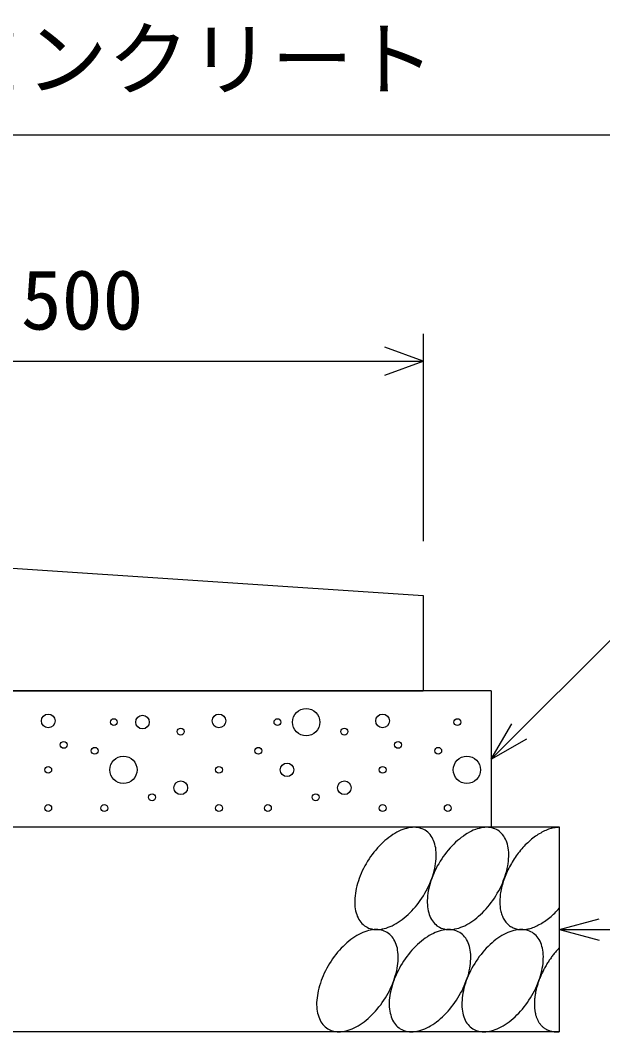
# Model space of a CAD drawing. Units: millimetres, scale not verified. Extents: x -16800 to 16800, y -5940 to 5940.
# Drawn here: x 14830 to 15257, y 2274 to 3016 of the extents above; entities that cross this region are included whole.
import ezdxf
from ezdxf.enums import TextEntityAlignment as Align

# ---------------------------------------------------------------- set-up
doc = ezdxf.new("R2010")
doc.units = ezdxf.units.MM
doc.header["$LTSCALE"] = 20
for name, color, linetype, lineweight in [('0-0_DIM', 7, 'Continuous', 25), ('0-2_HATCH', 6, 'Continuous', 25), ('0-5_OUTLINE', 3, 'Continuous', 25)]:
    doc.layers.add(name, color=color, linetype=linetype, lineweight=lineweight)
doc.styles.add('ＭＳ ゴシック', font='')
doc.styles.get('ＭＳ ゴシック').set_extended_font_data('MS Gothic')

msp = doc.modelspace()

# ---------------------------------------------------------------- linework, layer by layer
at = {"layer": '0-0_DIM'}
for p, q in [((15125, 2785.93), (15125, 2633.97)), ((14625, 2765.93), (15125, 2765.93)), ((15338.65, 2637.62), (15175, 2473.97)), ((15175, 2473.97), (15190, 2499.95)), ((15175, 2473.97), (15200.98, 2488.97)), ((15225, 2348.97), (15253.98, 2356.73)), ((15225, 2348.97), (15658.31, 2348.97)), ((15225, 2348.97), (15253.98, 2341.2))]:
    msp.add_line(p, q, dxfattribs=at)
for points in [[(14425.74, 2548.97), (14646.85, 2931.94), (15286.05, 2931.94)], [(15096.81, 2755.67), (15125, 2765.93), (15096.81, 2776.19)]]:
    msp.add_lwpolyline(points, dxfattribs=at)
at = {"layer": '0-2_HATCH'}
for points in [[(15126.5, 2421.79), (15125.5, 2422.29), (15124.4, 2422.79), (15123.3, 2423.19), (15122.1, 2423.49), (15120.9, 2423.79), (15119.7, 2423.89), (15118.4, 2423.99), (15117.1, 2423.89), (15115.7, 2423.79), (15114.3, 2423.49), (15112.9, 2423.19), (15111.5, 2422.79), (15110.1, 2422.29), (15108.6, 2421.79), (15107.2, 2421.09), (15105.7, 2420.39), (15104.2, 2419.49), (15102.8, 2418.59), (15101.3, 2417.59), (15099.8, 2416.59), (15098.4, 2415.39), (15097, 2414.19), (15095.6, 2412.99), (15094.2, 2411.59), (15092.8, 2410.19), (15091.5, 2408.79), (15090.2, 2407.29), (15088.9, 2405.69), (15087.7, 2404.09), (15086.5, 2402.49), (15085.4, 2400.79), (15084.3, 2399.09), (15083.2, 2397.29), (15082.2, 2395.59), (15081.3, 2393.79), (15080.4, 2391.99), (15079.6, 2390.09), (15078.8, 2388.29), (15078.1, 2386.49)], [(15133.9, 2410.19), (15133.6, 2411.59), (15133.2, 2412.99), (15132.7, 2414.19), (15132.2, 2415.39), (15131.5, 2416.59), (15130.9, 2417.59), (15130.1, 2418.59), (15129.3, 2419.49), (15128.4, 2420.39), (15127.5, 2421.09), (15126.5, 2421.79)], [(15179.7, 2421.79), (15178.7, 2422.29), (15177.6, 2422.79), (15176.5, 2423.19), (15175.3, 2423.49), (15174.1, 2423.79), (15172.9, 2423.89), (15171.6, 2423.99), (15170.3, 2423.89), (15168.9, 2423.79), (15167.5, 2423.49), (15166.1, 2423.19), (15164.7, 2422.79), (15163.3, 2422.29), (15161.8, 2421.79), (15160.4, 2421.09), (15158.9, 2420.39), (15157.4, 2419.49), (15156, 2418.59), (15154.5, 2417.59), (15153, 2416.59), (15151.6, 2415.39), (15150.2, 2414.19), (15148.8, 2412.99), (15147.4, 2411.59), (15146, 2410.19), (15144.7, 2408.79), (15143.4, 2407.29), (15142.1, 2405.69), (15140.9, 2404.09), (15139.7, 2402.49), (15138.6, 2400.79), (15137.5, 2399.09), (15136.4, 2397.29), (15135.4, 2395.59), (15134.5, 2393.79), (15133.6, 2391.99), (15132.8, 2390.09), (15132, 2388.29), (15131.3, 2386.49)], [(15187.2, 2410.19), (15186.8, 2411.59), (15186.4, 2412.99), (15185.9, 2414.19), (15185.4, 2415.39), (15184.7, 2416.59), (15184.1, 2417.59), (15183.3, 2418.59), (15182.5, 2419.49), (15181.6, 2420.39), (15180.7, 2421.09), (15179.7, 2421.79)], [(15225, 2423.99), (15224.1, 2423.89), (15223.3, 2423.89), (15222.4, 2423.79), (15221.5, 2423.69), (15220.6, 2423.49), (15219.7, 2423.29), (15218.8, 2423.09), (15217.8, 2422.79), (15216.9, 2422.49), (15215.9, 2422.09), (15215, 2421.69), (15214, 2421.29), (15213.1, 2420.89), (15212.1, 2420.39), (15211.2, 2419.79), (15210.2, 2419.29), (15209.2, 2418.69), (15208.3, 2417.99), (15207.3, 2417.39), (15206.4, 2416.69), (15205.4, 2415.89), (15204.5, 2415.19), (15203.6, 2414.39), (15202.7, 2413.59), (15201.7, 2412.69), (15200.8, 2411.89), (15199.9, 2410.99), (15199.1, 2410.09), (15198.2, 2409.09), (15197.3, 2408.09), (15196.5, 2407.09), (15195.7, 2406.09), (15194.8, 2405.09), (15194, 2403.99), (15193.3, 2402.99), (15192.5, 2401.89), (15191.8, 2400.79), (15191, 2399.69), (15190.3, 2398.49)], [(15100.8, 2351.09), (15102.3, 2351.79), (15103.8, 2352.59), (15105.2, 2353.39), (15106.7, 2354.29), (15108.2, 2355.29), (15109.6, 2356.29), (15111, 2357.49), (15112.5, 2358.69), (15113.9, 2359.89), (15115.3, 2361.29), (15116.6, 2362.69), (15118, 2364.09), (15119.3, 2365.59), (15120.5, 2367.19), (15121.8, 2368.79), (15122.9, 2370.39), (15124.1, 2372.09), (15125.2, 2373.79), (15126.2, 2375.59), (15127.2, 2377.29), (15128.2, 2379.09), (15129, 2380.89), (15129.9, 2382.79), (15130.6, 2384.59), (15131.3, 2386.49), (15132, 2388.29), (15132.5, 2390.09), (15133, 2391.99), (15133.5, 2393.79), (15133.8, 2395.59), (15134.1, 2397.29), (15134.4, 2399.09), (15134.5, 2400.79), (15134.6, 2402.49), (15134.6, 2404.09), (15134.6, 2405.69), (15134.4, 2407.29), (15134.2, 2408.79), (15133.9, 2410.19)], [(15154, 2351.09), (15155.5, 2351.79), (15157, 2352.59), (15158.4, 2353.39), (15159.9, 2354.29), (15161.4, 2355.29), (15162.8, 2356.29), (15164.3, 2357.49), (15165.7, 2358.69), (15167.1, 2359.89), (15168.5, 2361.29), (15169.8, 2362.69), (15171.2, 2364.09), (15172.5, 2365.59), (15173.7, 2367.19), (15175, 2368.79), (15176.1, 2370.39), (15177.3, 2372.09), (15178.4, 2373.79), (15179.4, 2375.59), (15180.4, 2377.29), (15181.4, 2379.09), (15182.2, 2380.89), (15183.1, 2382.79), (15183.8, 2384.59), (15184.5, 2386.49), (15185.2, 2388.29), (15185.7, 2390.09), (15186.3, 2391.99), (15186.7, 2393.79), (15187.1, 2395.59), (15187.4, 2397.29), (15187.6, 2399.09), (15187.7, 2400.79), (15187.8, 2402.49), (15187.8, 2404.09), (15187.8, 2405.69), (15187.6, 2407.29), (15187.4, 2408.79), (15187.2, 2410.19)], [(15190.3, 2398.49), (15189.7, 2397.39), (15189, 2396.19), (15188.4, 2395.09), (15187.8, 2393.89), (15187.2, 2392.69), (15186.6, 2391.49), (15186.1, 2390.29), (15185.6, 2389.09), (15185.1, 2387.89), (15184.6, 2386.69), (15184.2, 2385.49), (15183.8, 2384.29), (15183.4, 2383.09), (15183.1, 2381.89), (15182.8, 2380.69), (15182.5, 2379.49), (15182.2, 2378.39), (15182, 2377.19), (15181.8, 2375.99), (15181.6, 2374.89), (15181.5, 2373.69), (15181.4, 2372.59), (15181.3, 2371.49), (15181.3, 2370.39), (15181.2, 2369.29), (15181.3, 2368.29), (15181.3, 2367.19), (15181.4, 2366.19), (15181.5, 2365.19), (15181.6, 2364.19), (15181.8, 2363.29), (15182, 2362.29), (15182.2, 2361.39), (15182.5, 2360.49), (15182.8, 2359.69), (15183.1, 2358.89), (15183.4, 2358.09), (15183.8, 2357.29), (15184.2, 2356.49)], [(15078.1, 2386.49), (15077.5, 2384.59), (15076.9, 2382.79), (15076.4, 2380.99), (15076, 2379.09), (15075.6, 2377.29), (15075.3, 2375.59), (15075.1, 2373.79), (15074.9, 2372.09), (15074.8, 2370.39), (15074.8, 2368.79), (15074.9, 2367.19), (15075, 2365.59), (15075.2, 2364.09), (15075.5, 2362.69), (15075.8, 2361.29), (15076.3, 2359.89), (15076.7, 2358.69), (15077.3, 2357.49), (15077.9, 2356.29), (15078.6, 2355.29), (15079.3, 2354.29), (15080.1, 2353.39), (15081, 2352.59), (15081.9, 2351.79), (15082.9, 2351.09), (15083.9, 2350.59), (15085, 2350.09), (15086.1, 2349.69), (15087.3, 2349.39), (15088.5, 2349.09), (15089.8, 2348.99), (15091.1, 2348.99), (15092.4, 2348.99), (15093.7, 2349.09), (15095.1, 2349.39), (15096.5, 2349.69), (15097.9, 2350.09), (15099.4, 2350.59), (15100.8, 2351.09)], [(15131.3, 2386.49), (15130.7, 2384.59), (15130.1, 2382.79), (15129.6, 2380.99), (15129.2, 2379.09), (15128.8, 2377.29), (15128.5, 2375.59), (15128.3, 2373.79), (15128.1, 2372.09), (15128, 2370.39), (15128, 2368.79), (15128.1, 2367.19), (15128.2, 2365.59), (15128.4, 2364.09), (15128.7, 2362.69), (15129.1, 2361.29), (15129.5, 2359.89), (15130, 2358.69), (15130.5, 2357.49), (15131.1, 2356.29), (15131.8, 2355.29), (15132.5, 2354.29), (15133.4, 2353.39), (15134.2, 2352.59), (15135.1, 2351.79), (15136.1, 2351.09), (15137.1, 2350.59), (15138.2, 2350.09), (15139.4, 2349.69), (15140.5, 2349.39), (15141.7, 2349.09), (15143, 2348.99), (15144.3, 2348.99), (15145.6, 2348.99), (15147, 2349.09), (15148.3, 2349.39), (15149.7, 2349.69), (15151.2, 2350.09), (15152.6, 2350.59), (15154, 2351.09)], [(15215, 2355.59), (15215.9, 2356.29), (15216.9, 2356.99), (15217.8, 2357.79), (15218.8, 2358.49), (15219.7, 2359.39), (15220.6, 2360.19), (15221.5, 2361.09), (15222.4, 2361.99), (15223.3, 2362.89), (15224.1, 2363.79), (15225, 2364.79)], [(15184.2, 2356.49), (15184.6, 2355.79), (15185.1, 2355.19), (15185.6, 2354.49), (15186.1, 2353.89), (15186.6, 2353.29), (15187.2, 2352.79), (15187.8, 2352.29), (15188.4, 2351.79), (15189, 2351.29), (15189.7, 2350.89), (15190.3, 2350.59), (15191, 2350.19), (15191.8, 2349.89), (15192.5, 2349.69), (15193.3, 2349.49), (15194, 2349.29), (15194.8, 2349.09), (15195.7, 2348.99), (15196.5, 2348.99), (15197.3, 2348.99), (15198.2, 2348.99), (15199.1, 2348.99), (15199.9, 2349.09), (15200.8, 2349.19), (15201.7, 2349.39), (15202.7, 2349.59), (15203.6, 2349.79), (15204.5, 2350.09), (15205.4, 2350.39), (15206.4, 2350.79), (15207.3, 2351.19), (15208.3, 2351.59), (15209.2, 2352.09), (15210.2, 2352.59), (15211.2, 2353.09), (15212.1, 2353.69), (15213.1, 2354.29), (15214, 2354.89), (15215, 2355.59)], [(15098.7, 2346.79), (15097.6, 2347.29), (15096.5, 2347.79), (15095.4, 2348.19), (15094.2, 2348.59), (15093, 2348.79), (15091.8, 2348.89), (15090.5, 2348.99), (15089.2, 2348.89), (15087.8, 2348.79), (15086.4, 2348.59), (15085, 2348.19), (15083.6, 2347.79), (15082.2, 2347.29), (15080.7, 2346.79), (15079.3, 2346.09), (15077.8, 2345.39), (15076.3, 2344.49), (15074.9, 2343.59), (15073.4, 2342.59), (15072, 2341.59), (15070.5, 2340.49), (15069.1, 2339.19), (15067.7, 2337.99), (15066.3, 2336.59), (15064.9, 2335.29), (15063.6, 2333.79), (15062.3, 2332.29), (15061, 2330.69), (15059.8, 2329.09), (15058.6, 2327.49), (15057.5, 2325.79), (15056.4, 2324.09), (15055.3, 2322.29), (15054.3, 2320.59), (15053.4, 2318.79), (15052.5, 2316.99), (15051.7, 2315.09), (15050.9, 2313.29), (15050.2, 2311.49)], [(15106.1, 2335.19), (15105.7, 2336.59), (15105.3, 2337.99), (15104.8, 2339.19), (15104.3, 2340.39), (15103.6, 2341.59), (15103, 2342.59), (15102.2, 2343.59), (15101.4, 2344.49), (15100.5, 2345.39), (15099.6, 2346.09), (15098.7, 2346.79)], [(15151.9, 2346.79), (15150.8, 2347.29), (15149.7, 2347.79), (15148.6, 2348.19), (15147.5, 2348.59), (15146.2, 2348.79), (15145, 2348.89), (15143.7, 2348.99), (15142.4, 2348.89), (15141, 2348.79), (15139.6, 2348.59), (15138.2, 2348.19), (15136.8, 2347.79), (15135.4, 2347.29), (15133.9, 2346.79), (15132.5, 2346.09), (15131, 2345.39), (15129.5, 2344.49), (15128.1, 2343.59), (15126.6, 2342.59), (15125.2, 2341.59), (15123.7, 2340.49), (15122.3, 2339.19), (15120.9, 2337.99), (15119.5, 2336.59), (15118.1, 2335.29), (15116.8, 2333.79), (15115.5, 2332.29), (15114.2, 2330.69), (15113, 2329.09), (15111.8, 2327.49), (15110.7, 2325.79), (15109.6, 2324.09), (15108.5, 2322.29), (15107.6, 2320.59), (15106.6, 2318.79), (15105.7, 2316.99), (15104.9, 2315.09), (15104.1, 2313.29), (15103.4, 2311.49)], [(15159.3, 2335.19), (15158.9, 2336.59), (15158.5, 2337.99), (15158, 2339.19), (15157.5, 2340.39), (15156.9, 2341.59), (15156.2, 2342.59), (15155.4, 2343.59), (15154.6, 2344.49), (15153.8, 2345.39), (15152.8, 2346.09), (15151.9, 2346.79)], [(15205.1, 2346.79), (15204, 2347.29), (15203, 2347.79), (15201.8, 2348.19), (15200.7, 2348.59), (15199.4, 2348.79), (15198.2, 2348.89), (15196.9, 2348.99), (15195.6, 2348.89), (15194.2, 2348.79), (15192.9, 2348.59), (15191.5, 2348.19), (15190, 2347.79), (15188.6, 2347.29), (15187.1, 2346.79), (15185.7, 2346.09), (15184.2, 2345.39), (15182.8, 2344.49), (15181.3, 2343.59), (15179.8, 2342.59), (15178.4, 2341.59), (15176.9, 2340.49), (15175.5, 2339.19), (15174.1, 2337.99), (15172.7, 2336.59), (15171.3, 2335.29), (15170, 2333.79), (15168.7, 2332.29), (15167.5, 2330.69), (15166.2, 2329.09), (15165, 2327.49), (15163.9, 2325.79), (15162.8, 2324.09), (15161.8, 2322.29), (15160.8, 2320.59), (15159.8, 2318.79), (15158.9, 2316.99), (15158.1, 2315.09), (15157.4, 2313.29), (15156.6, 2311.49)], [(15212.5, 2335.19), (15212.1, 2336.59), (15211.7, 2337.99), (15211.2, 2339.19), (15210.7, 2340.39), (15210.1, 2341.59), (15209.4, 2342.59), (15208.6, 2343.59), (15207.8, 2344.49), (15207, 2345.39), (15206, 2346.09), (15205.1, 2346.79)], [(15072.9, 2276.19), (15074.4, 2276.79), (15075.9, 2277.59), (15077.3, 2278.39), (15078.8, 2279.29), (15080.3, 2280.29), (15081.7, 2281.29), (15083.2, 2282.49), (15084.6, 2283.69), (15086, 2284.89), (15087.4, 2286.29), (15088.7, 2287.69), (15090.1, 2289.09), (15091.4, 2290.59), (15092.6, 2292.19), (15093.9, 2293.79), (15095, 2295.39), (15096.2, 2297.09), (15097.3, 2298.79), (15098.3, 2300.59), (15099.3, 2302.29), (15100.3, 2304.09), (15101.1, 2305.99), (15102, 2307.79), (15102.7, 2309.59), (15103.4, 2311.49), (15104.1, 2313.29), (15104.6, 2315.09), (15105.2, 2316.99), (15105.6, 2318.79), (15106, 2320.59), (15106.3, 2322.29), (15106.5, 2324.09), (15106.6, 2325.79), (15106.7, 2327.49), (15106.7, 2329.09), (15106.7, 2330.69), (15106.5, 2332.29), (15106.3, 2333.79), (15106.1, 2335.19)], [(15126.2, 2276.19), (15127.6, 2276.79), (15129.1, 2277.59), (15130.5, 2278.39), (15132, 2279.29), (15133.5, 2280.29), (15134.9, 2281.29), (15136.4, 2282.49), (15137.8, 2283.69), (15139.2, 2284.89), (15140.6, 2286.29), (15141.9, 2287.69), (15143.3, 2289.09), (15144.6, 2290.59), (15145.8, 2292.19), (15147.1, 2293.79), (15148.3, 2295.39), (15149.4, 2297.09), (15150.5, 2298.79), (15151.5, 2300.59), (15152.5, 2302.29), (15153.5, 2304.09), (15154.4, 2305.99), (15155.2, 2307.79), (15155.9, 2309.59), (15156.6, 2311.49), (15157.3, 2313.29), (15157.9, 2315.09), (15158.4, 2316.99), (15158.8, 2318.79), (15159.2, 2320.59), (15159.5, 2322.29), (15159.7, 2324.09), (15159.8, 2325.79), (15159.9, 2327.49), (15159.9, 2329.09), (15159.9, 2330.69), (15159.7, 2332.29), (15159.5, 2333.79), (15159.3, 2335.19)], [(15179.4, 2276.19), (15180.8, 2276.79), (15182.3, 2277.59), (15183.8, 2278.39), (15185.2, 2279.29), (15186.7, 2280.29), (15188.1, 2281.29), (15189.6, 2282.49), (15191, 2283.69), (15192.4, 2284.89), (15193.8, 2286.29), (15195.2, 2287.69), (15196.5, 2289.09), (15197.8, 2290.59), (15199.1, 2292.19), (15200.3, 2293.79), (15201.5, 2295.39), (15202.6, 2297.09), (15203.7, 2298.79), (15204.7, 2300.59), (15205.7, 2302.29), (15206.7, 2304.09), (15207.6, 2305.99), (15208.4, 2307.79), (15209.2, 2309.59), (15209.9, 2311.49), (15210.5, 2313.29), (15211.1, 2315.09), (15211.6, 2316.99), (15212, 2318.79), (15212.4, 2320.59), (15212.7, 2322.29), (15212.9, 2324.09), (15213.1, 2325.79), (15213.1, 2327.49), (15213.2, 2329.09), (15213.1, 2330.69), (15213, 2332.29), (15212.8, 2333.79), (15212.5, 2335.19)], [(15225, 2335.69), (15224.5, 2335.19), (15224, 2334.59), (15223.5, 2334.09), (15223, 2333.49), (15222.5, 2332.99), (15222, 2332.39), (15221.5, 2331.79), (15221.1, 2331.29), (15220.6, 2330.69), (15220.1, 2330.09), (15219.7, 2329.49), (15219.2, 2328.89), (15218.8, 2328.29), (15218.3, 2327.59), (15217.9, 2326.99), (15217.5, 2326.39), (15217.1, 2325.69), (15216.6, 2325.09), (15216.2, 2324.49), (15215.8, 2323.79), (15215.4, 2323.19), (15215.1, 2322.49), (15214.7, 2321.79), (15214.3, 2321.19), (15213.9, 2320.49), (15213.6, 2319.79), (15213.2, 2319.19), (15212.9, 2318.49), (15212.5, 2317.79), (15212.2, 2317.09), (15211.9, 2316.39), (15211.6, 2315.79), (15211.3, 2315.09), (15211, 2314.39), (15210.7, 2313.69), (15210.4, 2312.99), (15210.2, 2312.29), (15209.9, 2311.59), (15209.7, 2310.89)], [(15050.2, 2311.49), (15049.6, 2309.59), (15049, 2307.79), (15048.5, 2305.99), (15048.1, 2304.09), (15047.7, 2302.39), (15047.4, 2300.59), (15047.2, 2298.79), (15047, 2297.09), (15046.9, 2295.39), (15046.9, 2293.79), (15047, 2292.19), (15047.1, 2290.59), (15047.3, 2289.09), (15047.6, 2287.69), (15048, 2286.29), (15048.4, 2284.89), (15048.9, 2283.69), (15049.4, 2282.49), (15050, 2281.29), (15050.7, 2280.29), (15051.5, 2279.29), (15052.3, 2278.39), (15053.1, 2277.59), (15054, 2276.79), (15055, 2276.19), (15056.1, 2275.59), (15057.1, 2275.09), (15058.3, 2274.69), (15059.4, 2274.39), (15060.6, 2274.09), (15061.9, 2273.99), (15063.2, 2273.99), (15064.5, 2273.99), (15065.9, 2274.09), (15067.2, 2274.39), (15068.6, 2274.69), (15070.1, 2275.09), (15071.5, 2275.59), (15072.9, 2276.19)], [(15103.4, 2311.49), (15102.8, 2309.59), (15102.2, 2307.79), (15101.7, 2305.99), (15101.3, 2304.09), (15100.9, 2302.39), (15100.6, 2300.59), (15100.4, 2298.79), (15100.2, 2297.09), (15100.2, 2295.39), (15100.1, 2293.79), (15100.2, 2292.19), (15100.3, 2290.59), (15100.5, 2289.09), (15100.8, 2287.69), (15101.2, 2286.29), (15101.6, 2284.89), (15102.1, 2283.69), (15102.6, 2282.49), (15103.2, 2281.29), (15103.9, 2280.29), (15104.7, 2279.29), (15105.5, 2278.39), (15106.3, 2277.59), (15107.3, 2276.79), (15108.2, 2276.19), (15109.3, 2275.59), (15110.3, 2275.09), (15111.5, 2274.69), (15112.6, 2274.39), (15113.9, 2274.09), (15115.1, 2273.99), (15116.4, 2273.99), (15117.7, 2273.99), (15119.1, 2274.09), (15120.4, 2274.39), (15121.8, 2274.69), (15123.3, 2275.09), (15124.7, 2275.59), (15126.2, 2276.19)], [(15156.6, 2311.49), (15156, 2309.59), (15155.4, 2307.79), (15154.9, 2305.99), (15154.5, 2304.09), (15154.1, 2302.39), (15153.8, 2300.59), (15153.6, 2298.79), (15153.5, 2297.09), (15153.4, 2295.39), (15153.4, 2293.79), (15153.4, 2292.19), (15153.5, 2290.59), (15153.8, 2289.09), (15154, 2287.69), (15154.4, 2286.29), (15154.8, 2284.89), (15155.3, 2283.69), (15155.8, 2282.49), (15156.4, 2281.29), (15157.1, 2280.29), (15157.9, 2279.29), (15158.7, 2278.39), (15159.5, 2277.59), (15160.5, 2276.79), (15161.4, 2276.19), (15162.5, 2275.59), (15163.5, 2275.09), (15164.7, 2274.69), (15165.8, 2274.39), (15167.1, 2274.09), (15168.3, 2273.99), (15169.6, 2273.99), (15170.9, 2273.99), (15172.3, 2274.09), (15173.7, 2274.39), (15175.1, 2274.69), (15176.5, 2275.09), (15177.9, 2275.59), (15179.4, 2276.19)], [(15209.7, 2310.89), (15209.4, 2310.19), (15209.2, 2309.59), (15209, 2308.89), (15208.8, 2308.19), (15208.6, 2307.49), (15208.4, 2306.79), (15208.2, 2306.09), (15208, 2305.39), (15207.8, 2304.79), (15207.7, 2304.09), (15207.5, 2303.39), (15207.4, 2302.69), (15207.3, 2302.09), (15207.2, 2301.39), (15207.1, 2300.69), (15207, 2300.09), (15206.9, 2299.39), (15206.8, 2298.79), (15206.7, 2298.09), (15206.7, 2297.49), (15206.6, 2296.79), (15206.6, 2296.19), (15206.6, 2295.59), (15206.6, 2294.99), (15206.6, 2294.29), (15206.6, 2293.69), (15206.6, 2293.09), (15206.6, 2292.49), (15206.6, 2291.89), (15206.7, 2291.39), (15206.7, 2290.79), (15206.8, 2290.19), (15206.9, 2289.59), (15207, 2289.09), (15207.1, 2288.49), (15207.2, 2287.99), (15207.3, 2287.49), (15207.4, 2286.89), (15207.5, 2286.39)], [(15207.5, 2286.39), (15207.7, 2285.89), (15207.8, 2285.39), (15208, 2284.89), (15208.2, 2284.39), (15208.4, 2283.99), (15208.6, 2283.49), (15208.8, 2282.99), (15209, 2282.59), (15209.2, 2282.19), (15209.4, 2281.69), (15209.7, 2281.29), (15209.9, 2280.89), (15210.2, 2280.49), (15210.4, 2280.09), (15210.7, 2279.79), (15211, 2279.39), (15211.3, 2278.99), (15211.6, 2278.69), (15211.9, 2278.39), (15212.2, 2277.99), (15212.5, 2277.69), (15212.9, 2277.39), (15213.2, 2277.19), (15213.6, 2276.89), (15213.9, 2276.59), (15214.3, 2276.39), (15214.7, 2276.09), (15215.1, 2275.89), (15215.4, 2275.69), (15215.8, 2275.49), (15216.2, 2275.29), (15216.6, 2275.09), (15217.1, 2274.99), (15217.5, 2274.79), (15217.9, 2274.69), (15218.3, 2274.49), (15218.8, 2274.39), (15219.2, 2274.29), (15219.7, 2274.19)], [(15219.7, 2274.19), (15220.1, 2274.19), (15220.6, 2274.09), (15221.1, 2273.99), (15221.5, 2273.99), (15222, 2273.99), (15222.5, 2273.99), (15223, 2273.99), (15223.5, 2273.99), (15224, 2273.99), (15224.5, 2273.99), (15225, 2274.09)]]:
    msp.add_lwpolyline(points, dxfattribs=at)
for centre, radius in [((15039.18, 2501.14), 10), ((14850.03, 2502.02), 5), ((14898.15, 2501.14), 2.5), ((14919.18, 2501.14), 5), ((14975.26, 2502.02), 5), ((15018.15, 2501.14), 2.5), ((15095.26, 2502.02), 5), ((15150.08, 2501.14), 2.5), ((14947.22, 2494.14), 2.5), ((15067.22, 2494.14), 2.5), ((14861.37, 2484.45), 2.5), ((15106.6, 2484.45), 2.5), ((14884.13, 2480.13), 2.5), ((15004.13, 2480.13), 2.5), ((15136.06, 2480.13), 2.5), ((14905.16, 2466.13), 10), ((15157.09, 2466.13), 10), ((14850.03, 2466.13), 2.5), ((14975.26, 2466.13), 2.5), ((15025.16, 2466.13), 5), ((15095.26, 2466.13), 2.5), ((14947.22, 2452.99), 5), ((15067.22, 2452.99), 5), ((14926.19, 2445.99), 2.5), ((15046.19, 2445.99), 2.5), ((14850.03, 2438.11), 2.5), ((14891.14, 2438.11), 2.5), ((14975.26, 2438.11), 2.5), ((15011.14, 2438.11), 2.5), ((15095.26, 2438.11), 2.5), ((15143.07, 2438.11), 2.5)]:
    msp.add_circle(centre, radius, dxfattribs=at)
at = {"layer": '0-5_OUTLINE'}
for p, q in [((14675, 2623.97), (15125, 2593.97)), ((15125, 2593.97), (15125, 2523.97)), ((15175, 2523.97), (14025, 2523.97)), ((14550, 2523.97), (15125, 2523.97)), ((15175, 2523.97), (15175, 2423.97)), ((15225, 2423.97), (13975, 2423.97)), ((15225, 2273.97), (15225, 2423.97)), ((15225, 2273.97), (13975, 2273.97))]:
    msp.add_line(p, q, dxfattribs=at)

# ---------------------------------------------------------------- texts
at = {"layer": '0-0_DIM', "style": 'ＭＳ ゴシック'}
for s, p in [('調整コンクリート', (14653.56, 2952.46)), ('500', (14830, 2775.93))]:
    msp.add_text(s, height=43.99, dxfattribs=at).set_placement(p, align=Align.BOTTOM_LEFT)

doc.saveas('drawing.dxf')
